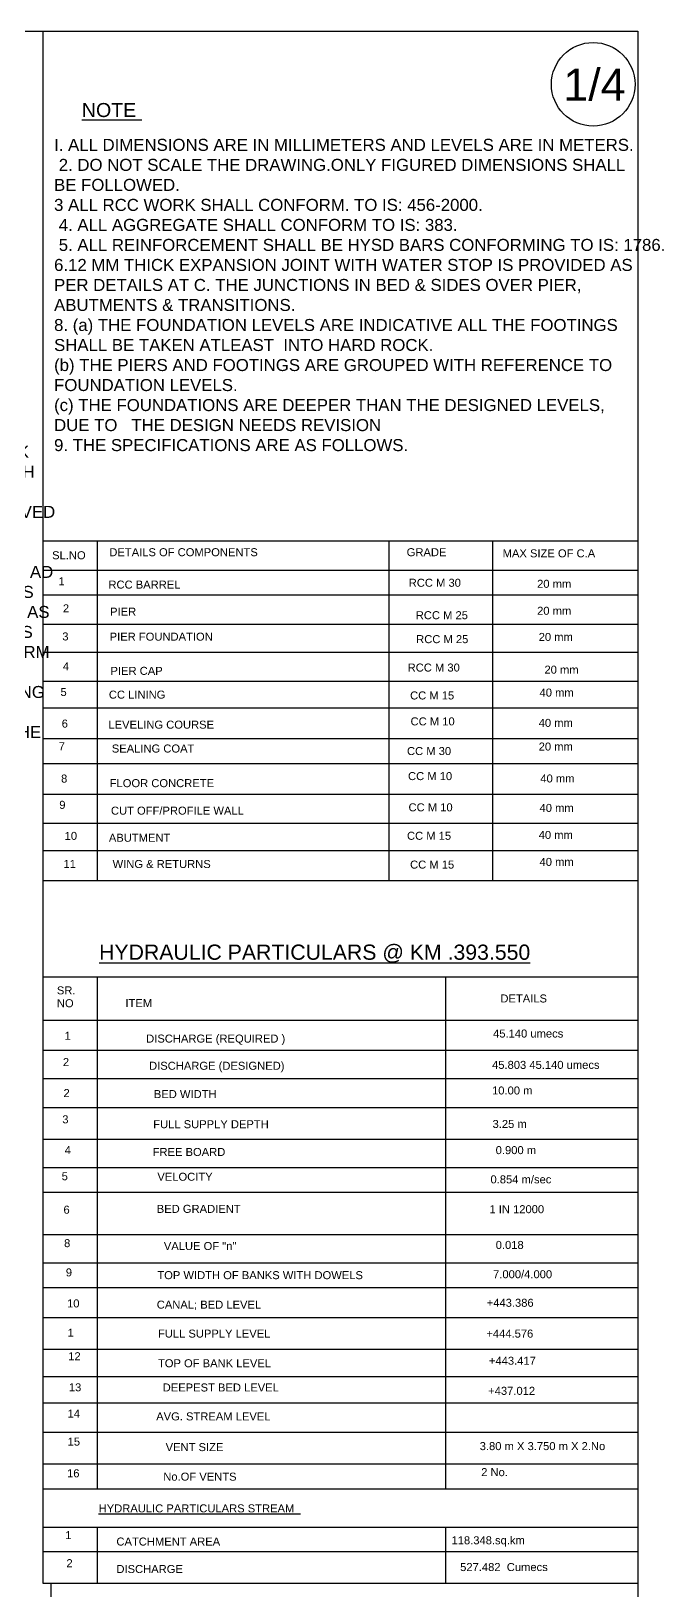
# Model space of a CAD drawing. Header units: millimetres. Extents: x 13075 to 24879, y 21418 to 27290.
# Drawn here: x 23298 to 24879, y 23393 to 27290 of the extents above; entities that cross this region are included whole.
import ezdxf

# ---------------------------------------------------------------- set-up
doc = ezdxf.new("R2010")
doc.units = ezdxf.units.MM
doc.header["$MEASUREMENT"] = 0
doc.layers.add('TEXT', color=7, linetype='Continuous')
doc.styles.get("Standard").update_dxf_attribs({"font": 'arial.ttf', "height": 20})

msp = doc.modelspace()

# ---------------------------------------------------------------- linework, layer by layer
at = {"layer": 'TEXT'}
for points in [[(24813.4, 21417.9), (13074.6, 21417.9), (13074.6, 27290), (24813.4, 27290)], [(23327.8, 26016.5), (24813.8, 26016.5), (24813.8, 23411.3), (23327.8, 23411.3)]]:
    msp.add_lwpolyline(points, close=True, dxfattribs=at)
for points in [[(23327.8, 26016.5), (23327.8, 27290)], [(23462.6, 26016.5), (23462.6, 25168)], [(24191.2, 26016.5), (24191.2, 25168)], [(24450.7, 26016.5), (24450.7, 25168)], [(23327.8, 25943.4), (24813.8, 25943.4)], [(23327.8, 25881.5), (24813.8, 25881.5)], [(23327.8, 25808.8), (24813.8, 25808.8)], [(23327.8, 25738.3), (24813.8, 25738.3)], [(23327.8, 25665.6), (24813.8, 25665.6)], [(23327.8, 25599.4), (24813.8, 25599.4)], [(23327.8, 25522.5), (24813.8, 25522.5)], [(23327.8, 25460.5), (24813.8, 25460.5)], [(23327.8, 25383.6), (24813.8, 25383.6)], [(23327.8, 25310.9), (24813.8, 25310.9)], [(23327.8, 25242.6), (24813.8, 25242.6)], [(23327.8, 25168), (24813.8, 25168)], [(23327.8, 24927.6), (24813.8, 24927.6)], [(23462.6, 24927.6), (23462.6, 23647.9)], [(24333.2, 24927.6), (24333.2, 23647.9)], [(23327.8, 24818.6), (24813.8, 24818.6)], [(23327.8, 24743.8), (24813.8, 24743.8)], [(23327.8, 24673.3), (24813.8, 24673.3)], [(23327.8, 24600.6), (24813.8, 24600.6)], [(23327.8, 24521.6), (24813.8, 24521.6)], [(23327.8, 24451), (24813.8, 24451)], [(23327.8, 24389.1), (24813.8, 24389.1)], [(23327.8, 24283.5), (24813.8, 24283.5)], [(23327.8, 24213), (24813.8, 24213)], [(23327.8, 24151), (24813.8, 24151)], [(23327.8, 24076.2), (24813.8, 24076.2)], [(23327.8, 23997.2), (24813.8, 23997.2)], [(23327.8, 23928.8), (24813.8, 23928.8)], [(23327.8, 23862.6), (24813.8, 23862.6)], [(23327.8, 23789.9), (24813.8, 23789.9)], [(23327.8, 23710.9), (24813.8, 23710.9)], [(23327.8, 23647.9), (24813.8, 23647.9)], [(23327.8, 23552), (24813.8, 23552)], [(23462.6, 23552), (23462.6, 23411.3)], [(24333.2, 23552), (24333.2, 23411.3)], [(23327.8, 23491.4), (24813.8, 23491.4)], [(23347.7, 22767.4), (23347.7, 23411.3)]]:
    msp.add_lwpolyline(points, dxfattribs=at)
msp.add_circle((24702.2, 27157.3), 104.5, dxfattribs=at)

# ---------------------------------------------------------------- texts
for s, height, p in [('1/4', 80, (24627.7, 27116.4)), ('%%UNOTE ', 35, (23424.4, 27075.5)), ('DETAILS OF COMPONENTS ', 20, (23493, 25978.2)), ('GRADE ', 20, (24236.1, 25978.2)), ('MAX SIZE OF C.A ', 20, (24475.9, 25975.4)), ('SL.NO', 20, (23350, 25970.6)), ('1', 20, (23365.9, 25905.6)), ('RCC BARREL ', 20, (23490.7, 25897.3)), ('RCC M 30', 20, (24241.2, 25901.9)), ('20 mm', 20, (24562, 25899.3)), ('2', 20, (23376.9, 25837.9)), ('PIER ', 20, (23494.9, 25829.7)), ('RCC M 25', 20, (24258.8, 25820.8)), ('20 mm', 20, (24562, 25831.9)), ('3', 20, (23375.4, 25767.8)), ('PIER FOUNDATION ', 20, (23493.8, 25767.2)), ('RCC M 25', 20, (24259.8, 25761)), ('20 mm', 20, (24566, 25766.5)), ('4', 20, (23376.9, 25693.2)), ('PIER CAP ', 20, (23495.9, 25681.8)), ('RCC M 30', 20, (24238.5, 25690)), ('20 mm', 20, (24580.4, 25684.7)), ('5', 20, (23370.9, 25629)), ('CC LINING ', 20, (23491.8, 25622.4)), ('CC M 15', 20, (24244.6, 25620.3)), ('40 mm', 20, (24568.1, 25627.5)), ('6', 20, (23373.9, 25550)), ('LEVELING COURSE', 20, (23490.7, 25547.4)), ('CC M 10', 20, (24245.8, 25555.5)), ('40 mm', 20, (24566, 25551.8)), ('7', 20, (23366.4, 25493.3)), ('SEALING COAT ', 20, (23499.1, 25487.7)), ('CC M 30', 20, (24236.9, 25481.4)), ('20 mm', 20, (24566, 25492.6)), ('8', 20, (23372.4, 25412.7)), ('FLOOR CONCRETE ', 20, (23493.9, 25401.2)), ('CC M 10', 20, (24239.5, 25418.8)), ('40 mm', 20, (24570.1, 25412.9)), ('9', 20, (23367.9, 25347.1)), ('CUT OFF/PROFILE WALL', 20, (23497, 25332.5)), ('CC M 10', 20, (24240.7, 25340.8)), ('40 mm', 20, (24568.1, 25339.3)), ('10', 20, (23381.3, 25269.5)), ('CC M 15', 20, (24236.9, 25269.7)), ('40 mm', 20, (24566, 25271.8)), ('ABUTMENT ', 20, (23491.8, 25264.8)), ('11', 20, (23378.4, 25199.4)), ('WING & RETURNS ', 20, (23501.2, 25199.2)), ('CC M 15', 20, (24244.6, 25197.7)), ('40 mm', 20, (24568.1, 25204.4)), ('%%UHYDRAULIC PARTICULARS @ KM .393.550', 38, (23467.4, 24969.9)), ('SR.', 20, (23361.9, 24883.4)), ('NO', 20, (23361.9, 24851.3)), ('ITEM ', 20, (23533.3, 24851.5)), ('DETAILS ', 20, (24470.3, 24863.2)), ('1', 20, (23381.3, 24770.1)), ('DISCHARGE (REQUIRED ) ', 20, (23585, 24763)), ('45.140 umecs', 20, (24452, 24775.6)), ('2', 20, (23376.9, 24704.4)), ('DISCHARGE (DESIGNED)', 20, (23592.3, 24695.1)), ('45.803 45.140 umecs', 20, (24449.4, 24697.3)), ('2', 20, (23378.4, 24626.9)), ('BED WIDTH ', 20, (23604.2, 24624.3)), ('10.00 m', 20, (24449.4, 24633.3)), ('3', 20, (23375.4, 24561.2)), ('FULL SUPPLY DEPTH ', 20, (23602.7, 24549.1)), ('3.25 m', 20, (24450.7, 24549.7)), ('4', 20, (23381.4, 24484.6)), ('FREE BOARD ', 20, (23601.2, 24479.7)), ('0.900 m', 20, (24458.5, 24484.3)), ('5', 20, (23373.9, 24419)), ('VELOCITY ', 20, (23613, 24417.8)), ('0.854 m/sec', 20, (24445.5, 24411.2)), ('6', 20, (23378.4, 24335.5)), ('BED GRADIENT ', 20, (23611.5, 24337.6)), ('1 IN 12000', 20, (24442.9, 24336.7)), ('8', 20, (23379.9, 24251.9)), ('VALUE OF "n"', 20, (23629.2, 24244.7)), ('0.018', 20, (24458.6, 24247.4)), ('9', 20, (23384.3, 24178.8)), ('TOP WIDTH OF BANKS WITH DOWELS ', 20, (23613, 24171.9)), ('7.000/4.000', 20, (24452, 24174.2)), ('10', 20, (23387.3, 24101.3)), ('+443.386', 20, (24436.1, 24102.9)), ('CANAL; BED LEVEL ', 20, (23611.5, 24098.2)), ('1', 20, (23388.8, 24028.2)), ('FULL SUPPLY LEVEL', 20, (23614.5, 24025.9)), ('+444.576', 20, (24435.2, 24025.9)), ('12', 20, (23390.3, 23969.3)), ('TOP OF BANK LEVEL', 20, (23614.5, 23951.8)), ('+443.417', 20, (24441.6, 23958.1)), ('13', 20, (23391.8, 23891.7)), ('DEEPEST BED LEVEL', 20, (23626.3, 23891.3)), ('+437.012', 20, (24439.7, 23882.9)), ('14', 20, (23388.8, 23826.1)), ('AVG. STREAM LEVEL', 20, (23610.1, 23819)), ('15', 20, (23388.8, 23756)), ('VENT SIZE ', 20, (23633.7, 23742.3)), ('3.80 m X 3.750 m X 2.No', 20, (24418.6, 23744.8)), ('16', 20, (23387.3, 23676.9)), ('2 No.', 20, (24422.3, 23679.7)), ('No.OF VENTS ', 20, (23627.8, 23668.5)), ('%%UHYDRAULIC PARTICULARS STREAM  ', 20, (23466.3, 23589.2)), ('1', 20, (23382.8, 23522.4)), ('CATCHMENT AREA ', 20, (23510.7, 23506.3)), ('118.348.sq.km', 20, (24348.1, 23509.5)), ('2', 20, (23385.8, 23452.3)), ('527.482  Cumecs', 20, (24369.7, 23442.6)), ('DISCHARGE ', 20, (23510.7, 23437.7))]:
    msp.add_text(s, height=height, dxfattribs=at).set_placement(p)
at = {"layer": 'TEXT', "char_height": 30, "attachment_point": 1}
for s, insert, width in [('I. ALL DIMENSIONS ARE IN MILLIMETERS AND LEVELS ARE IN METERS.\\P 2. DO NOT SCALE THE DRAWING.ONLY FIGURED DIMENSIONS SHALL BE FOLLOWED. \\P3 ALL RCC WORK SHALL CONFORM. TO IS: 456-2000.\\P 4. ALL AGGREGATE SHALL CONFORM TO IS: 383.\\P 5. ALL REINFORCEMENT SHALL BE HYSD BARS CONFORMING TO IS: 1786.\\P6.12 MM THICK EXPANSION JOINT WITH WATER STOP IS PROVIDED AS PER DETAILS AT C. THE JUNCTIONS IN BED & SIDES OVER PIER, ABUTMENTS & TRANSITIONS.\\P8. (a) THE FOUNDATION LEVELS ARE INDICATIVE ALL THE FOOTINGS SHALL BE TAKEN ATLEAST  INTO HARD ROCK. \\P(b) THE PIERS AND FOOTINGS ARE GROUPED WITH REFERENCE TO FOUNDATION LEVELS. \\P(c) THE FOUNDATIONS ARE DEEPER THAN THE DESIGNED LEVELS, DUE TO   THE DESIGN NEEDS REVISION \\P9. THE SPECIFICATIONS ARE AS FOLLOWS. ', (23354.9, 27021), 1469.753), ("11. SUITABLE FILED TESTS ARE TO BE CONDUCTED BEFORE EXECUTION OF WORK TO ENSURE THAT THE DESIGN STRESS ON SOIL FOR PIERS,WING & RETURNS WITH IN THE SBC  OTHERWISE THE REWIRES REDESIGN AND REAPPROVAL. \\P12. THE FIELD AUTHORESS SHALL ENSURE THAT THE LEVELS ARE AS PER APPROVED HP'S AND SUITABILITY OF THE  STRUCTURE ,THE SITE CONDITION BEFORE EXECUTION  \\P13.THERE SHOULD NOT BE NAY DEVIATION FOE AGREEMENT CONDITIONS AS FOR AD POSSIBLE IF THERE IS ANY DEVIATION FORM AGREEMENT CONDITIONS AS FOE  AS  POSSIBLE .IF THERE IS ANY DEVIATIONS FORM AGREEMENT  CONDITIONS AS FOE AS POSSIBLE ..IF THERE IS ANY DEVIATION ARE   AGREEMENT CONDITIONS AS FOE AS POSSIBLE.IF THERE IS ANY DEVIATION SEPARATE APPROVAL TO BE OBTAINED FORM COMPETENT AUTHORITY \\P14.CUT OFF WALL IS TO BE PROVIDED AT THE JUNCTION OF TRANSITION AND LINING UPTO THE END OF WINGS.\\P15.THE DRAIN SECTION MAY OF TRIMMED AT STRUCTURE APRON AS SHOWN IN THE DRAWING FOR 5 M OR U/S AND 15 M D/S .", (21576.3, 26254.1), 1777.626)]:
    msp.add_mtext(s, dxfattribs=dict(at, insert=insert, width=width))

doc.saveas('drawing.dxf')
